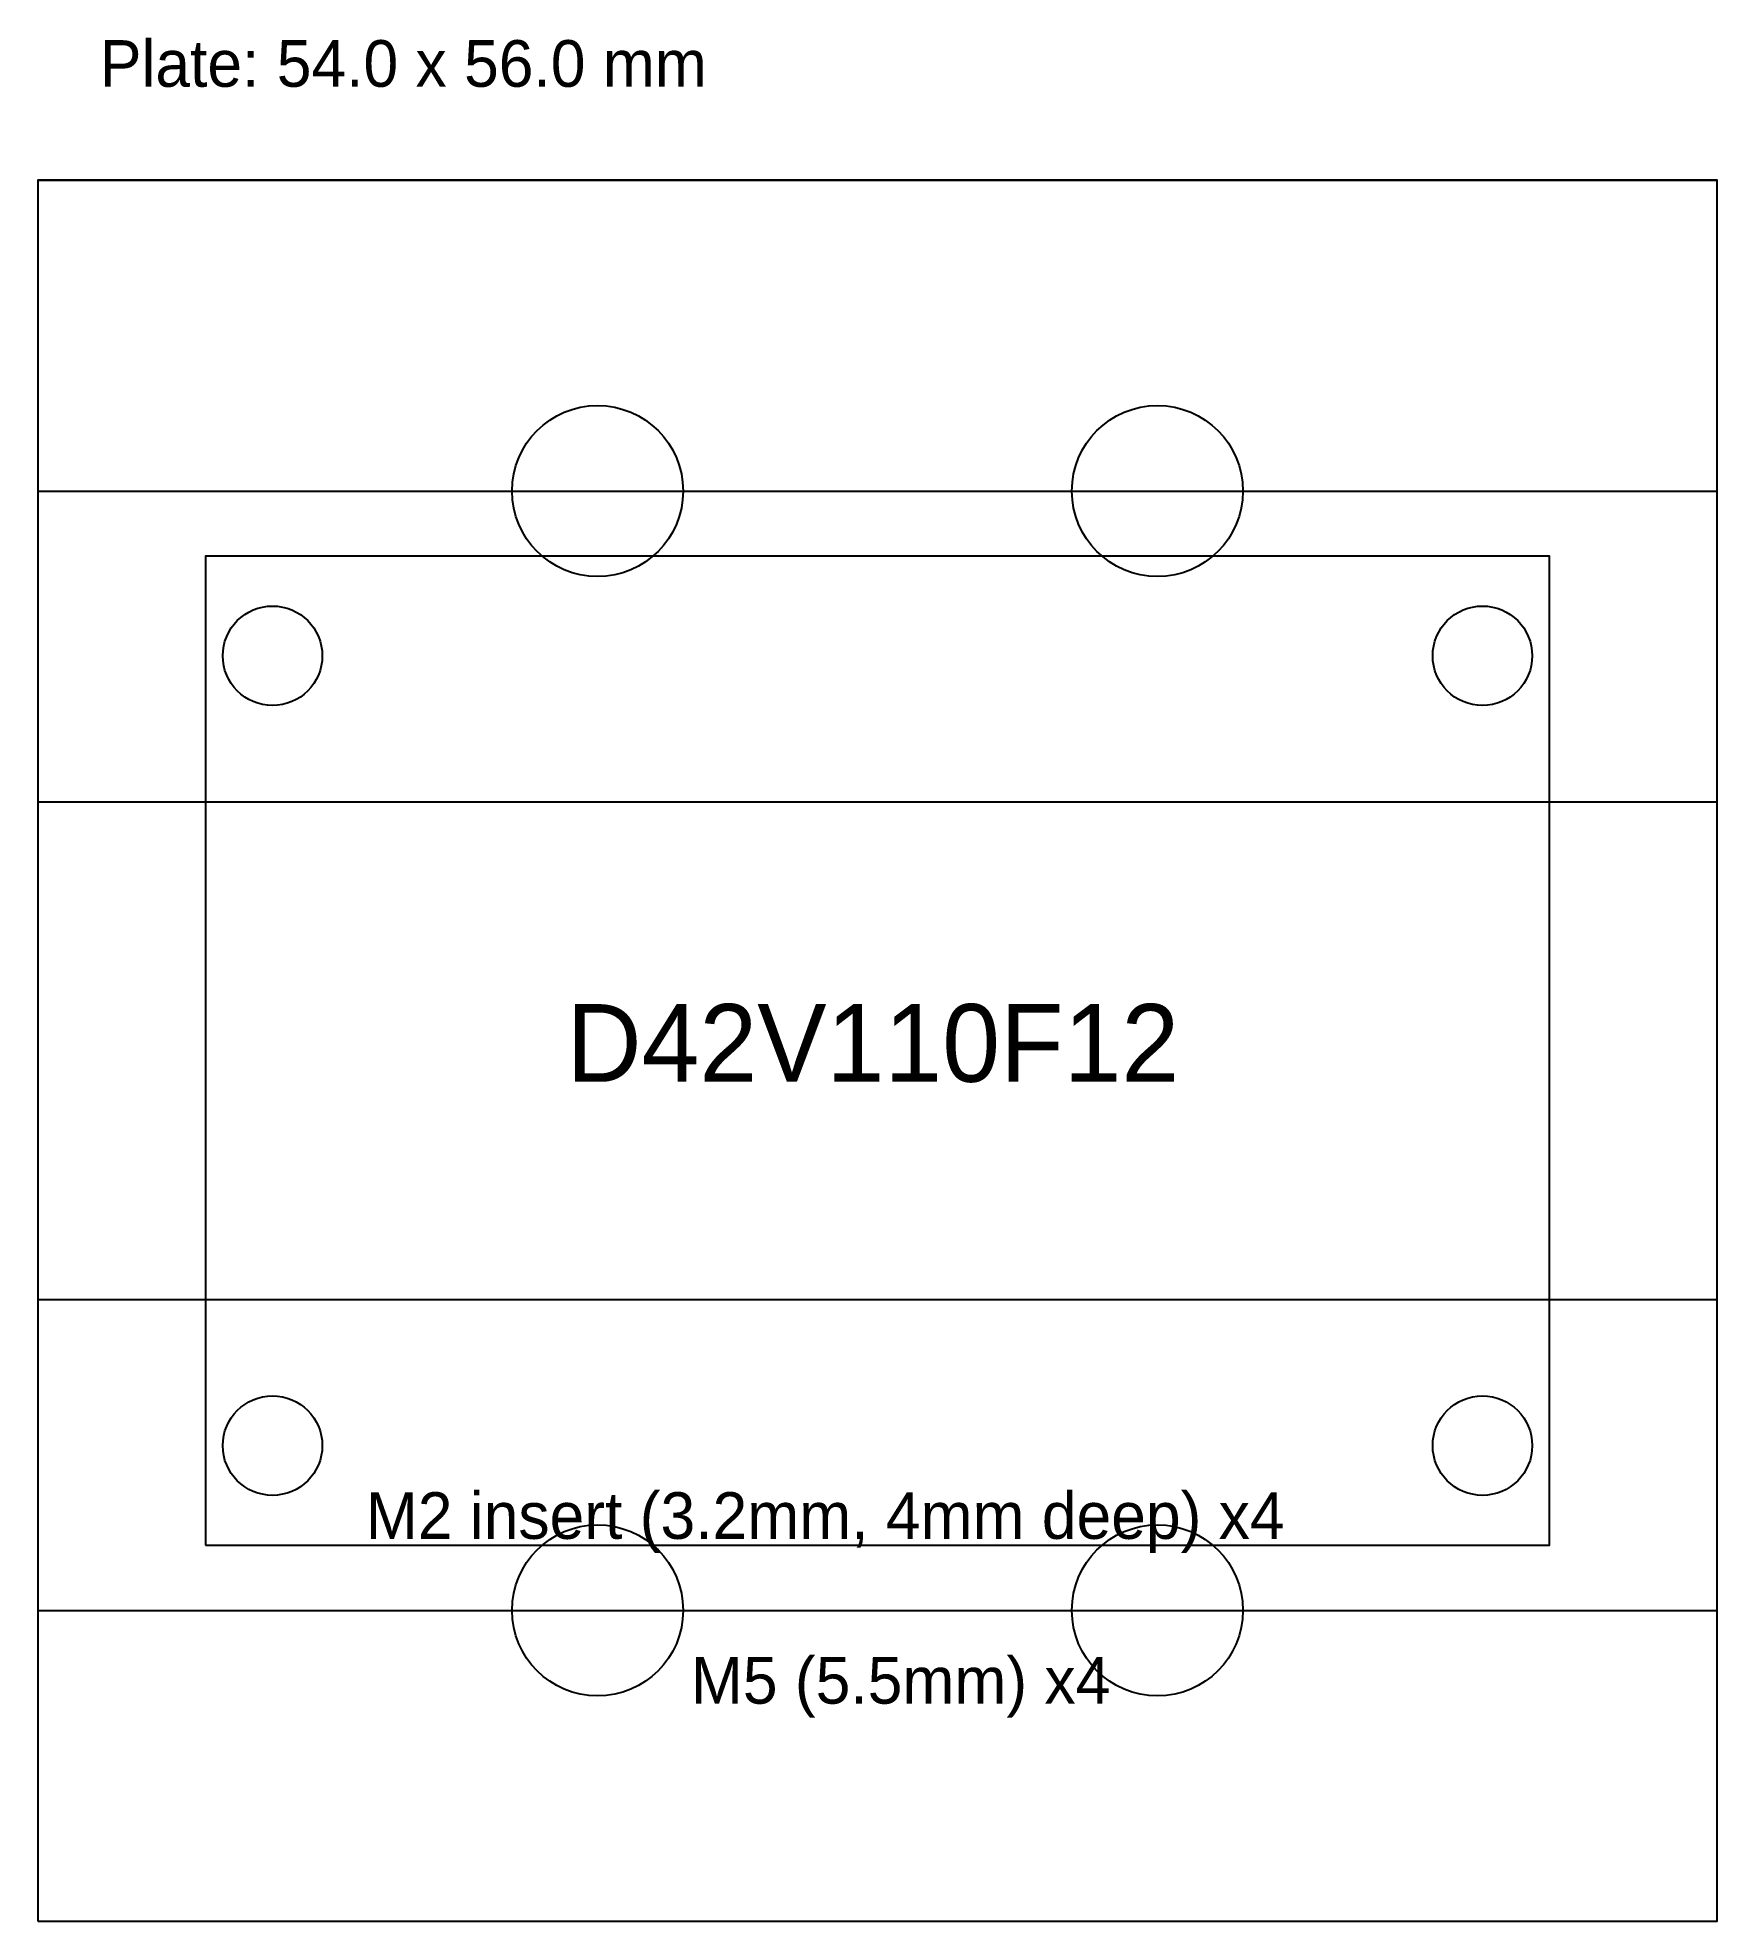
# Model space of a CAD drawing. Header units: millimetres. Extents: x 0 to 54, y 0 to 60.6.
import ezdxf

# ---------------------------------------------------------------- set-up
doc = ezdxf.new("R2010")
doc.units = ezdxf.units.MM
for name, color, linetype in [('BOARD_HOLES', 3, 'Continuous'), ('BOARD_OUTLINE', 5, 'Continuous'), ('EXTRUSION_REF', 8, 'Continuous'), ('LABELS', 4, 'Continuous'), ('M5_HOLES', 1, 'Continuous'), ('PLATE_OUTLINE', 7, 'Continuous')]:
    doc.layers.add(name, color=color, linetype=linetype)

msp = doc.modelspace()

# ---------------------------------------------------------------- linework, layer by layer
at = {"layer": 'BOARD_HOLES'}
for centre in [(7.55, 40.7), (46.45, 40.7), (7.55, 15.3), (46.45, 15.3)]:
    msp.add_circle(centre, 1.6, dxfattribs=at)
at = {"layer": 'BOARD_OUTLINE'}
msp.add_lwpolyline([(5.4, 12.1), (48.6, 12.1), (48.6, 43.9), (5.4, 43.9), (5.4, 12.1)], dxfattribs=at)
at = {"layer": 'EXTRUSION_REF'}
for p, q in [((0, 56), (54, 56)), ((0, 46), (54, 46)), ((0, 36), (54, 36)), ((0, 20), (54, 20)), ((0, 10), (54, 10)), ((0, 0), (54, 0))]:
    msp.add_line(p, q, dxfattribs=at)
at = {"layer": 'M5_HOLES'}
for centre in [(18, 46), (36, 46), (18, 10), (36, 10)]:
    msp.add_circle(centre, 2.75, dxfattribs=at)
at = {"layer": 'PLATE_OUTLINE'}
msp.add_lwpolyline([(0, 0), (54, 0), (54, 56), (0, 56), (0, 0)], dxfattribs=at)

# ---------------------------------------------------------------- texts
at = {"layer": 'LABELS'}
for s, height, p in [('Plate: 54.0 x 56.0 mm', 1.5, (2, 59)), ('D42V110F12', 2.5, (17, 27)), ('M2 insert (3.2mm, 4mm deep) x4', 1.5, (10.55, 12.3)), ('M5 (5.5mm) x4', 1.5, (21, 7))]:
    msp.add_text(s, height=height, dxfattribs=at).set_placement(p)

doc.saveas('drawing.dxf')
